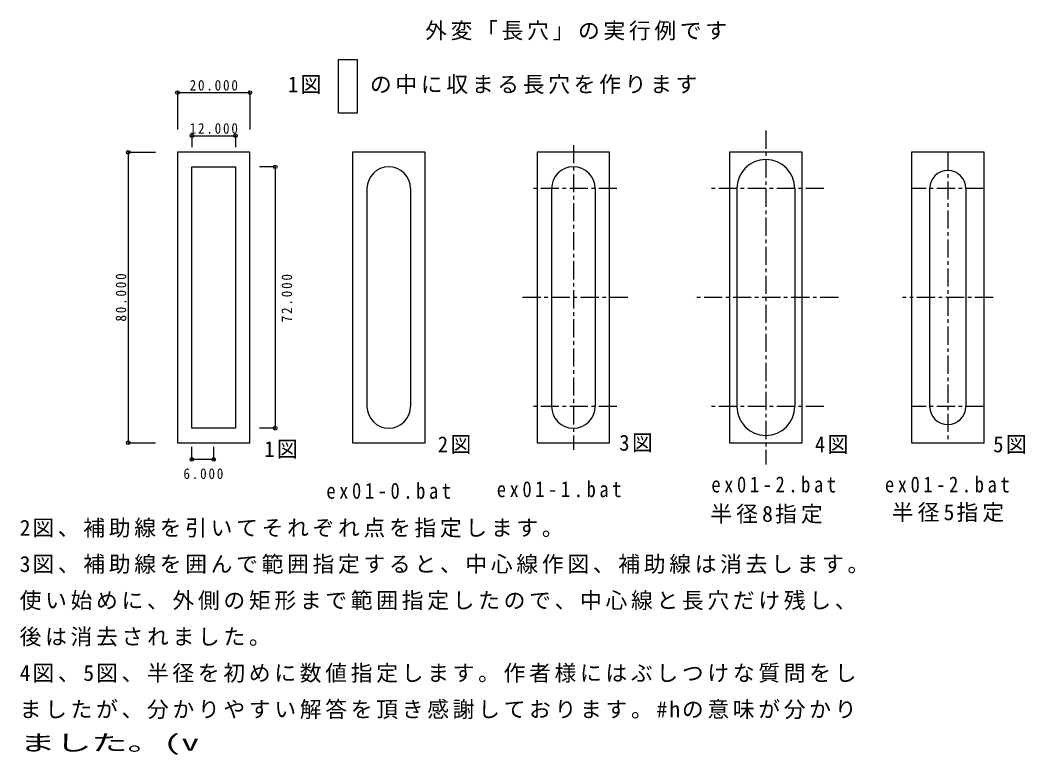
# Model space of a CAD drawing. Units: millimetres on the paper. Extents: x -137 to 140, y -105 to 97.
import ezdxf
from ezdxf.enums import TextEntityAlignment as Align

# ---------------------------------------------------------------- set-up
doc = ezdxf.new("R2010")
doc.units = ezdxf.units.MM
doc.header["$PDMODE"] = 32
doc.header["$PDSIZE"] = 1
doc.linetypes.add('CHAIN1', pattern=[8, 5, -1, 1, -1])
doc.layers.add('0-6_寸法', color=7, linetype='Continuous')
doc.styles.add('ＭＳ 明朝', font='')
doc.styles.get('ＭＳ 明朝').set_extended_font_data('MS Mincho')

msp = doc.modelspace()

# ---------------------------------------------------------------- linework, layer by layer
at = {"layer": '0-6_寸法', "color": 4}
for p, q in [((-93.494, 77.388), (-73.494, 77.388)), ((-93.494, 77.388), (-93.494, 67.241)), ((-73.494, 77.388), (-73.494, 67.241)), ((-89.494, 65.502), (-77.494, 65.502)), ((-89.494, 65.502), (-89.494, 62.313)), ((-77.494, 65.502), (-77.494, 62.313)), ((-107.054, 60.921), (-107.054, -19.079)), ((-107.054, 60.921), (-99.517, 60.921)), ((-66.531, 56.921), (-70.88, 56.921)), ((-66.531, 56.921), (-66.531, -15.079)), ((-66.531, -15.079), (-70.88, -15.079)), ((-107.054, -19.079), (-99.517, -19.079)), ((-89.494, -23.691), (-89.494, -20.212)), ((-83.494, -23.691), (-83.494, -20.212)), ((-83.494, -23.691), (-89.494, -23.691))]:
    msp.add_line(p, q, dxfattribs=at)
at = {"layer": '0-6_寸法', "color": 2, "linetype": 'CHAIN1'}
for p, q in [((68.671, 66.921), (68.671, -25.079)), ((15.62, 62.921), (15.62, -21.079)), ((118.809, 60.921), (118.809, -19.079)), ((27.62, 50.921), (3.62, 50.921)), ((84.671, 50.921), (52.671, 50.921)), ((128.809, 50.921), (108.809, 50.921)), ((30.62, 20.921), (0.62, 20.921)), ((88.671, 20.921), (48.671, 20.921)), ((131.309, 20.921), (106.309, 20.921)), ((27.62, -9.079), (3.62, -9.079)), ((84.671, -9.079), (52.671, -9.079)), ((128.809, -9.079), (108.809, -9.079))]:
    msp.add_line(p, q, dxfattribs=at)
at = {"layer": '0-6_寸法'}
for p, q in [((-41.257, 50.921), (-41.257, -9.079)), ((-29.257, 50.921), (-29.257, -9.079)), ((9.62, 50.921), (9.62, -9.079)), ((21.62, 50.921), (21.62, -9.079)), ((60.671, 50.921), (60.671, -9.079)), ((76.671, 50.921), (76.671, -9.079)), ((113.809, 50.921), (113.809, -9.079)), ((123.809, 50.921), (123.809, -9.079))]:
    msp.add_line(p, q, dxfattribs=at)
at = {"layer": '0-6_寸法', "color": 6}
for points in [[(-49.138, 86.534), (-43.919, 86.534), (-43.919, 71.75), (-49.138, 71.75)], [(-89.494, 56.921), (-77.494, 56.921), (-77.494, -15.079), (-89.494, -15.079)]]:
    msp.add_lwpolyline(points, close=True, dxfattribs=at)
at = {"layer": '0-6_寸法'}
for points in [[(-93.494, -19.079), (-73.494, -19.079), (-73.494, 60.921), (-93.494, 60.921)], [(-45.257, -19.079), (-25.257, -19.079), (-25.257, 60.921), (-45.257, 60.921)], [(5.62, -19.079), (25.62, -19.079), (25.62, 60.921), (5.62, 60.921)], [(58.671, -19.079), (78.671, -19.079), (78.671, 60.921), (58.671, 60.921)], [(108.809, -19.079), (128.809, -19.079), (128.809, 60.921), (108.809, 60.921)]]:
    msp.add_lwpolyline(points, close=True, dxfattribs=at)
for centre, radius, start, end in [((68.671, 50.921), 8, 0, 180), ((-35.257, 50.921), 6, 0, 180), ((15.62, 50.921), 6, 0, 180), ((118.809, 50.921), 5, 0, 180), ((-35.257, -9.079), 6, 180, 0), ((15.62, -9.079), 6, 180, 0), ((68.671, -9.079), 8, 180, 0), ((118.809, -9.079), 5, 180, 0)]:
    msp.add_arc(centre, radius, start, end, dxfattribs=at)
at = {"layer": '0-6_寸法', "color": 4}
for p in [(-93.494, 77.388), (-73.494, 77.388), (-89.494, 65.502), (-77.494, 65.502), (-107.054, 60.921), (-66.531, 56.921), (-66.531, -15.079), (-107.054, -19.079), (-89.494, -23.691), (-83.494, -23.691)]:
    msp.add_point(p, dxfattribs=at)

# ---------------------------------------------------------------- texts
at = {"layer": '0-6_寸法', "style": 'ＭＳ 明朝', "width": 1.65}
msp.add_text('ました。(v', height=4.399, dxfattribs=at).set_placement((-136.977, -105.224), align=Align.BOTTOM_LEFT)
at = {"layer": '0-6_寸法', "attachment_point": 7, "style": 'ＭＳ 明朝'}
for s, insert, char_height in [('\\T1.17;外変「長穴」の実行例です', (-25.221, 91.753), 4.399), ('\\T1.28;\\W0.9;20.000', (-90.119, 77.888), 2.933), ('\\T1.24;\\W0.95;1図', (-63.053, 76.968), 4.399), ('\\T1.17;の中に収まる長穴を作ります', (-40.441, 76.968), 4.399), ('\\T1.28;\\W0.9;12.000', (-90.119, 66.002), 2.933), ('\\T1.24;\\W0.95;3図', (28.265, -21.742), 4.399), ('\\T1.24;\\W0.95;1図', (-69.575, -23.482), 4.399), ('\\T1.24;\\W0.95;2図', (-21.742, -22.177), 4.399), ('\\T1.24;\\W0.95;4図', (82.186, -22.177), 4.399), ('\\T1.24;\\W0.95;5図', (131.324, -22.177), 4.399), ('\\T1.28;\\W0.9;6.000', (-91.836, -29.102), 2.933), ('\\T1.39;\\W0.85;ex01-0.bat', (-52.449, -34.59), 4.399), ('\\T1.39;\\W0.85;ex01-1.bat', (-5.486, -34.155), 4.399), ('\\T1.39;\\W0.85;ex01-2.bat', (53.653, -32.851), 4.399), ('\\T1.39;\\W0.85;ex01-2.bat', (101.486, -32.851), 4.399), ('\\T1.19;半径8指定', (53.353, -41.375), 4.399), ('\\T1.19;半径5指定', (103.36, -40.94), 4.399), ('\\T1.17;2図、補助線を引いてそれぞれ点を指定します。', (-136.977, -45.224), 4.399), ('\\T1.17;3図、補助線を囲んで範囲指定すると、中心線作図、補助線は消去します。', (-136.977, -55.224), 4.399), ('\\T1.17;使い始めに、外側の矩形まで範囲指定したので、中心線と長穴だけ残し、', (-136.977, -65.224), 4.399), ('\\T1.17;後は消去されました。', (-136.977, -75.224), 4.399), ('\\T1.17;4図、5図、半径を初めに数値指定します。作者様にはぶしつけな質問をし', (-136.977, -85.224), 4.399), ('\\T1.17;ましたが、分かりやすい解答を頂き感謝しております。#hの意味が分かり', (-136.977, -95.224), 4.399)]:
    msp.add_mtext(s, dxfattribs=dict(at, insert=insert, char_height=char_height))
at = {"layer": '0-6_寸法', "char_height": 2.933, "attachment_point": 7, "rotation": 90, "style": 'ＭＳ 明朝'}
for s, insert in [('\\T1.28;\\W0.9;80.000', (-107.554, 14.296)), ('\\T1.28;\\W0.9;72.000', (-61.845, 14.103))]:
    msp.add_mtext(s, dxfattribs=dict(at, insert=insert))

doc.saveas('drawing.dxf')
